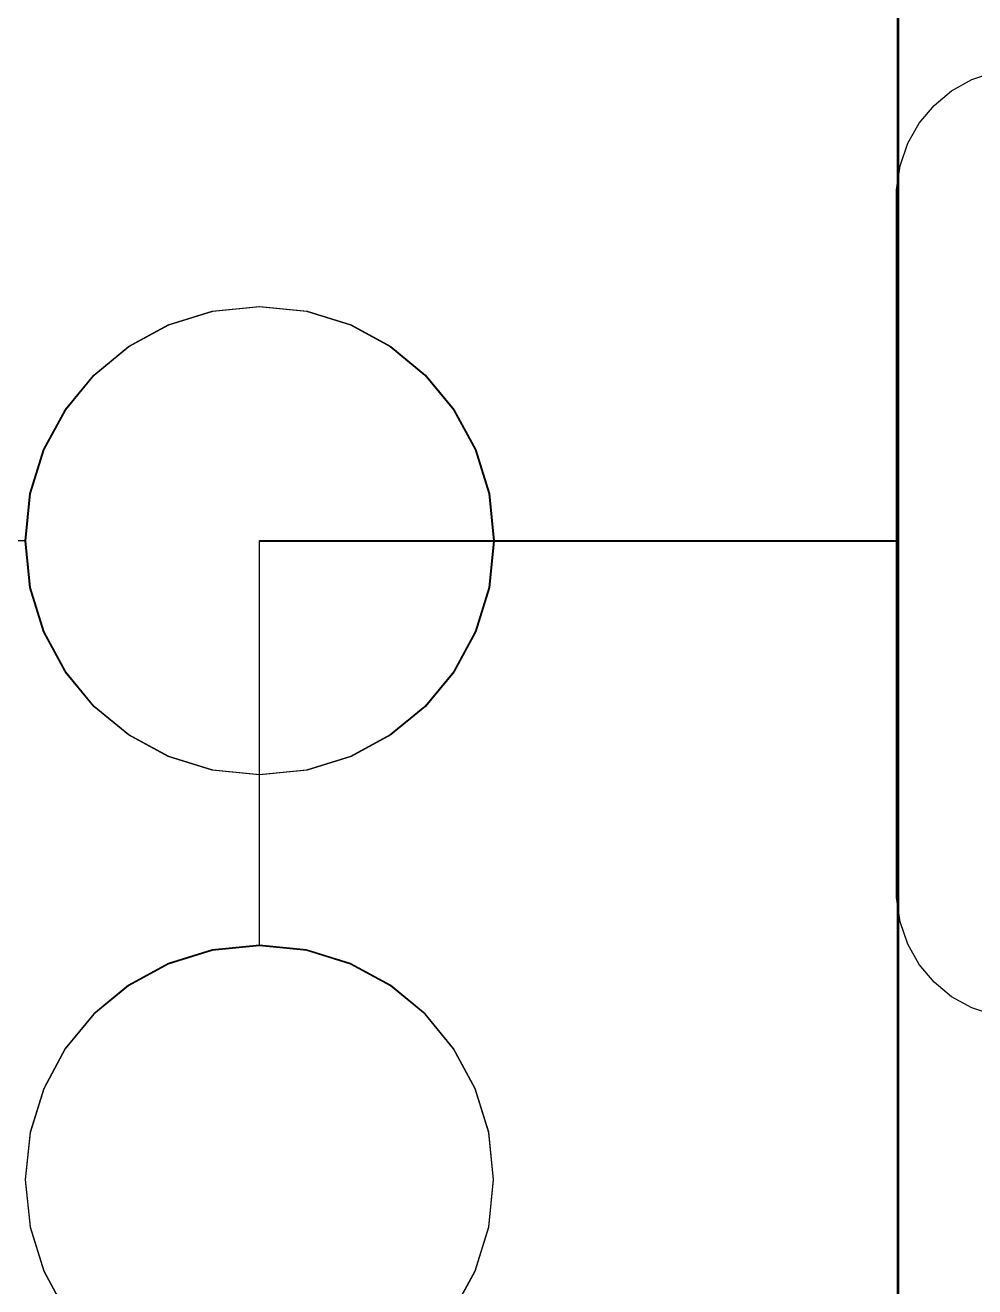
# Model space of a CAD drawing. Extents: x 1 to 47.7, y 0.2 to 35.
# Drawn here: x 34.7533 to 34.9763, y 17.2606 to 17.5567 of the extents above; entities that cross this region are included whole.
import ezdxf

# ---------------------------------------------------------------- set-up
doc = ezdxf.new("R2010")
doc.units = 0
doc.header["$MEASUREMENT"] = 0
for name, color, linetype in [('5_1___24__TARGET_LEDS___12', 7, 'CONTINUOUS'), ('6_1__EMPTY_IO_BOARD_POSITI', 7, 'CONTINUOUS'), ('6_2___8__INDEPENDENT_INPUT', 7, 'CONTINUOUS'), ('6_3___8__OPTOISO_INDEPENDE', 7, 'CONTINUOUS'), ('6_4___24__OPTOISO_INDEPEND', 7, 'CONTINUOUS'), ('6_5___8__INDEPENDENT_INPUT', 7, 'CONTINUOUS'), ('6_6___8__INDEPENDENT_INPUT', 7, 'CONTINUOUS'), ('6_7___8__OPTOISO_INDEPENDE', 7, 'CONTINUOUS'), ('6_8___8__OPTOISO_INDEPENDE', 7, 'CONTINUOUS')]:
    doc.layers.add(name, color=color, linetype=linetype)

msp = doc.modelspace()

# ---------------------------------------------------------------- linework, layer by layer
at = {"layer": '5_1___24__TARGET_LEDS___12'}
for points in [[(34.7534, 17.4357), (34.70342, 17.4357), (34.70344, 17.7357)], [(34.95807, 17.61096), (34.95807, 17.48514), (34.95807, 17.35532), (34.95807, 17.22194), (34.95807, 17.08544), (34.95807, 16.94626), (34.95807, 16.80486), (34.95807, 16.51716), (34.95807, 16.2259), (34.95807, 15.93463), (34.95807, 15.64693)], [(34.98076, 17.3243), (34.97558, 17.32602), (34.97086, 17.32865), (34.96673, 17.3321), (34.96327, 17.33625), (34.96059, 17.34101), (34.95878, 17.34626), (34.95794, 17.35191), (34.9579, 17.3569), (34.9579, 17.37106), (34.9579, 17.39337), (34.9579, 17.42059), (34.9579, 17.44944), (34.9579, 17.47665), (34.9579, 17.49897), (34.9579, 17.51313), (34.95794, 17.51811), (34.95878, 17.52376), (34.96059, 17.52902), (34.96327, 17.53377), (34.96673, 17.53792), (34.97086, 17.54136), (34.97558, 17.544), (34.98076, 17.54571)], [(34.8634, 17.4357), (34.95803, 17.4357)]]:
    msp.add_lwpolyline(points, dxfattribs=at)
msp.add_lwpolyline([(34.80839, 17.49071), (34.81948, 17.4896), (34.8298, 17.48639), (34.83915, 17.48133), (34.84729, 17.47461), (34.85401, 17.46647), (34.85908, 17.45713), (34.86229, 17.4468), (34.8634, 17.4357), (34.86229, 17.42462), (34.85908, 17.41429), (34.85401, 17.40495), (34.84729, 17.39681), (34.83915, 17.3901), (34.8298, 17.38503), (34.81948, 17.38183), (34.80839, 17.38072), (34.79731, 17.38183), (34.78699, 17.38503), (34.77765, 17.3901), (34.76951, 17.39681), (34.7628, 17.40495), (34.75773, 17.41429), (34.75452, 17.42462), (34.7534, 17.4357), (34.75452, 17.4468), (34.75773, 17.45713), (34.7628, 17.46647), (34.76951, 17.47461), (34.77765, 17.48133), (34.78699, 17.48639), (34.79731, 17.4896)], close=True, dxfattribs=at)
at = {"layer": '6_1__EMPTY_IO_BOARD_POSITI'}
msp.add_lwpolyline([(34.95848, 15.68201), (34.95848, 15.88399), (34.95848, 16.29303), (34.95848, 16.70066), (34.95848, 16.90089), (34.95848, 17.09709), (34.95848, 17.28803), (34.95848, 17.47249), (34.95848, 17.5619)], dxfattribs=at)
at = {"layer": '6_2___8__INDEPENDENT_INPUT'}
for points in [[(34.95807, 17.61096), (34.95807, 17.48514), (34.95807, 17.35532), (34.95807, 17.22194), (34.95807, 17.08544), (34.95807, 16.94626), (34.95807, 16.80486), (34.95807, 16.51716), (34.95807, 16.2259), (34.95807, 15.93463), (34.95807, 15.64693)], [(34.98076, 17.3243), (34.97558, 17.32602), (34.97086, 17.32865), (34.96673, 17.3321), (34.96327, 17.33625), (34.96059, 17.34101), (34.95878, 17.34626), (34.95794, 17.35191), (34.9579, 17.3569), (34.9579, 17.37106), (34.9579, 17.39337), (34.9579, 17.42059), (34.9579, 17.44944), (34.9579, 17.47665), (34.9579, 17.49897), (34.9579, 17.51313), (34.95794, 17.51811), (34.95878, 17.52376), (34.96059, 17.52902), (34.96327, 17.53377), (34.96673, 17.53792), (34.97086, 17.54136), (34.97558, 17.544), (34.98076, 17.54571)], [(34.80829, 17.34074), (34.80829, 17.43574), (34.95794, 17.43574)], [(34.8539, 17.25499), (34.85897, 17.26433), (34.86218, 17.27465), (34.86329, 17.28573), (34.86218, 17.29682), (34.85897, 17.30714), (34.8539, 17.31649), (34.84719, 17.32463), (34.83905, 17.33135), (34.82971, 17.33642), (34.81938, 17.33963), (34.80829, 17.34074), (34.79721, 17.33963), (34.78688, 17.33642), (34.77754, 17.33135), (34.7694, 17.32463), (34.76269, 17.31649), (34.75762, 17.30714), (34.75441, 17.29682), (34.7533, 17.28573), (34.75441, 17.27465), (34.75762, 17.26433), (34.76269, 17.25499)]]:
    msp.add_lwpolyline(points, dxfattribs=at)
at = {"layer": '6_3___8__OPTOISO_INDEPENDE'}
for points in [[(34.95807, 17.61096), (34.95807, 17.48514), (34.95807, 17.35532), (34.95807, 17.22194), (34.95807, 17.08544), (34.95807, 16.94626), (34.95807, 16.80486), (34.95807, 16.51716), (34.95807, 16.2259), (34.95807, 15.93463), (34.95807, 15.64693)], [(34.98076, 17.3243), (34.97558, 17.32602), (34.97086, 17.32865), (34.96673, 17.3321), (34.96327, 17.33625), (34.96059, 17.34101), (34.95878, 17.34626), (34.95794, 17.35191), (34.9579, 17.3569), (34.9579, 17.37106), (34.9579, 17.39337), (34.9579, 17.42059), (34.9579, 17.44944), (34.9579, 17.47665), (34.9579, 17.49897), (34.9579, 17.51313), (34.95794, 17.51811), (34.95878, 17.52376), (34.96059, 17.52902), (34.96327, 17.53377), (34.96673, 17.53792), (34.97086, 17.54136), (34.97558, 17.544), (34.98076, 17.54571)], [(34.80829, 17.34074), (34.80829, 17.43574), (34.95794, 17.43574)], [(34.8539, 17.25499), (34.85897, 17.26433), (34.86218, 17.27465), (34.86329, 17.28573), (34.86218, 17.29682), (34.85897, 17.30714), (34.8539, 17.31649), (34.84719, 17.32463), (34.83905, 17.33135), (34.82971, 17.33642), (34.81938, 17.33963), (34.80829, 17.34074), (34.79721, 17.33963), (34.78688, 17.33642), (34.77754, 17.33135), (34.7694, 17.32463), (34.76269, 17.31649), (34.75762, 17.30714), (34.75441, 17.29682), (34.7533, 17.28573), (34.75441, 17.27465), (34.75762, 17.26433), (34.76269, 17.25499)]]:
    msp.add_lwpolyline(points, dxfattribs=at)
at = {"layer": '6_4___24__OPTOISO_INDEPEND'}
for points in [[(34.95807, 17.61096), (34.95807, 17.48514), (34.95807, 17.35532), (34.95807, 17.22194), (34.95807, 17.08544), (34.95807, 16.94626), (34.95807, 16.80486), (34.95807, 16.51716), (34.95807, 16.2259), (34.95807, 15.93463), (34.95807, 15.64693)], [(34.98076, 17.3243), (34.97558, 17.32602), (34.97086, 17.32865), (34.96673, 17.3321), (34.96327, 17.33625), (34.96059, 17.34101), (34.95878, 17.34626), (34.95794, 17.35191), (34.9579, 17.3569), (34.9579, 17.37106), (34.9579, 17.39337), (34.9579, 17.42059), (34.9579, 17.44944), (34.9579, 17.47665), (34.9579, 17.49897), (34.9579, 17.51313), (34.95794, 17.51811), (34.95878, 17.52376), (34.96059, 17.52902), (34.96327, 17.53377), (34.96673, 17.53792), (34.97086, 17.54136), (34.97558, 17.544), (34.98076, 17.54571)], [(34.86327, 17.43571), (34.95794, 17.43571)]]:
    msp.add_lwpolyline(points, dxfattribs=at)
msp.add_lwpolyline([(34.80826, 17.49073), (34.81935, 17.48961), (34.82967, 17.48641), (34.83902, 17.48134), (34.84716, 17.47462), (34.85388, 17.46648), (34.85895, 17.45714), (34.86216, 17.44681), (34.86327, 17.43571), (34.86216, 17.42463), (34.85895, 17.4143), (34.85388, 17.40496), (34.84716, 17.39683), (34.83902, 17.39011), (34.82967, 17.38505), (34.81935, 17.38184), (34.80826, 17.38073), (34.79718, 17.38184), (34.78686, 17.38505), (34.77752, 17.39011), (34.76938, 17.39683), (34.76267, 17.40496), (34.7576, 17.4143), (34.75439, 17.42463), (34.75327, 17.43571), (34.75439, 17.44681), (34.7576, 17.45714), (34.76267, 17.46648), (34.76938, 17.47462), (34.77752, 17.48134), (34.78686, 17.48641), (34.79718, 17.48961)], close=True, dxfattribs=at)
at = {"layer": '6_5___8__INDEPENDENT_INPUT'}
for points in [[(34.95807, 17.61096), (34.95807, 17.48514), (34.95807, 17.35532), (34.95807, 17.22194), (34.95807, 17.08544), (34.95807, 16.94626), (34.95807, 16.80486), (34.95807, 16.51716), (34.95807, 16.2259), (34.95807, 15.93463), (34.95807, 15.64693)], [(34.98076, 17.3243), (34.97558, 17.32602), (34.97086, 17.32865), (34.96673, 17.3321), (34.96327, 17.33625), (34.96059, 17.34101), (34.95878, 17.34626), (34.95794, 17.35191), (34.9579, 17.3569), (34.9579, 17.37106), (34.9579, 17.39337), (34.9579, 17.42059), (34.9579, 17.44944), (34.9579, 17.47665), (34.9579, 17.49897), (34.9579, 17.51313), (34.95794, 17.51811), (34.95878, 17.52376), (34.96059, 17.52902), (34.96327, 17.53377), (34.96673, 17.53792), (34.97086, 17.54136), (34.97558, 17.544), (34.98076, 17.54571)], [(34.80828, 17.34063), (34.80828, 17.43563), (34.95793, 17.43563)], [(34.8539, 17.25499), (34.85897, 17.26433), (34.86218, 17.27465), (34.86329, 17.28573), (34.86218, 17.29682), (34.85897, 17.30714), (34.8539, 17.31649), (34.84719, 17.32463), (34.83905, 17.33135), (34.82971, 17.33642), (34.81938, 17.33963), (34.80829, 17.34074), (34.79721, 17.33963), (34.78688, 17.33642), (34.77754, 17.33135), (34.7694, 17.32463), (34.76269, 17.31649), (34.75762, 17.30714), (34.75441, 17.29682), (34.7533, 17.28573), (34.75441, 17.27465), (34.75762, 17.26433), (34.76269, 17.25499)]]:
    msp.add_lwpolyline(points, dxfattribs=at)
at = {"layer": '6_6___8__INDEPENDENT_INPUT'}
for points in [[(34.95807, 17.61096), (34.95807, 17.48514), (34.95807, 17.35532), (34.95807, 17.22194), (34.95807, 17.08544), (34.95807, 16.94626), (34.95807, 16.80486), (34.95807, 16.51716), (34.95807, 16.2259), (34.95807, 15.93463), (34.95807, 15.64693)], [(34.98076, 17.3243), (34.97558, 17.32602), (34.97086, 17.32865), (34.96673, 17.3321), (34.96327, 17.33625), (34.96059, 17.34101), (34.95878, 17.34626), (34.95794, 17.35191), (34.9579, 17.3569), (34.9579, 17.37106), (34.9579, 17.39337), (34.9579, 17.42059), (34.9579, 17.44944), (34.9579, 17.47665), (34.9579, 17.49897), (34.9579, 17.51313), (34.95794, 17.51811), (34.95878, 17.52376), (34.96059, 17.52902), (34.96327, 17.53377), (34.96673, 17.53792), (34.97086, 17.54136), (34.97558, 17.544), (34.98076, 17.54571)], [(34.80829, 17.34074), (34.80829, 17.43574), (34.95794, 17.43574)], [(34.8539, 17.25499), (34.85897, 17.26433), (34.86218, 17.27465), (34.86329, 17.28573), (34.86218, 17.29682), (34.85897, 17.30714), (34.8539, 17.31649), (34.84719, 17.32463), (34.83905, 17.33135), (34.82971, 17.33642), (34.81938, 17.33963), (34.80829, 17.34074), (34.79721, 17.33963), (34.78688, 17.33642), (34.77754, 17.33135), (34.7694, 17.32463), (34.76269, 17.31649), (34.75762, 17.30714), (34.75441, 17.29682), (34.7533, 17.28573), (34.75441, 17.27465), (34.75762, 17.26433), (34.76269, 17.25499)]]:
    msp.add_lwpolyline(points, dxfattribs=at)
at = {"layer": '6_7___8__OPTOISO_INDEPENDE'}
for points in [[(34.95807, 17.61096), (34.95807, 17.48514), (34.95807, 17.35532), (34.95807, 17.22194), (34.95807, 17.08544), (34.95807, 16.94626), (34.95807, 16.80486), (34.95807, 16.51716), (34.95807, 16.2259), (34.95807, 15.93463), (34.95807, 15.64693)], [(34.98076, 17.3243), (34.97558, 17.32602), (34.97086, 17.32865), (34.96673, 17.3321), (34.96327, 17.33625), (34.96059, 17.34101), (34.95878, 17.34626), (34.95794, 17.35191), (34.9579, 17.3569), (34.9579, 17.37106), (34.9579, 17.39337), (34.9579, 17.42059), (34.9579, 17.44944), (34.9579, 17.47665), (34.9579, 17.49897), (34.9579, 17.51313), (34.95794, 17.51811), (34.95878, 17.52376), (34.96059, 17.52902), (34.96327, 17.53377), (34.96673, 17.53792), (34.97086, 17.54136), (34.97558, 17.544), (34.98076, 17.54571)], [(34.80829, 17.34074), (34.80829, 17.43574), (34.95794, 17.43574)], [(34.8539, 17.25499), (34.85897, 17.26433), (34.86218, 17.27465), (34.86329, 17.28573), (34.86218, 17.29682), (34.85897, 17.30714), (34.8539, 17.31649), (34.84719, 17.32463), (34.83905, 17.33135), (34.82971, 17.33642), (34.81938, 17.33963), (34.80829, 17.34074), (34.79721, 17.33963), (34.78688, 17.33642), (34.77754, 17.33135), (34.7694, 17.32463), (34.76269, 17.31649), (34.75762, 17.30714), (34.75441, 17.29682), (34.7533, 17.28573), (34.75441, 17.27465), (34.75762, 17.26433), (34.76269, 17.25499)]]:
    msp.add_lwpolyline(points, dxfattribs=at)
at = {"layer": '6_8___8__OPTOISO_INDEPENDE'}
for points in [[(34.95807, 17.61096), (34.95807, 17.48514), (34.95807, 17.35532), (34.95807, 17.22194), (34.95807, 17.08544), (34.95807, 16.94626), (34.95807, 16.80486), (34.95807, 16.51716), (34.95807, 16.2259), (34.95807, 15.93463), (34.95807, 15.64693)], [(34.98076, 17.3243), (34.97558, 17.32602), (34.97086, 17.32865), (34.96673, 17.3321), (34.96327, 17.33625), (34.96059, 17.34101), (34.95878, 17.34626), (34.95794, 17.35191), (34.9579, 17.3569), (34.9579, 17.37106), (34.9579, 17.39337), (34.9579, 17.42059), (34.9579, 17.44944), (34.9579, 17.47665), (34.9579, 17.49897), (34.9579, 17.51313), (34.95794, 17.51811), (34.95878, 17.52376), (34.96059, 17.52902), (34.96327, 17.53377), (34.96673, 17.53792), (34.97086, 17.54136), (34.97558, 17.544), (34.98076, 17.54571)], [(34.8083, 17.34063), (34.8083, 17.43563), (34.95793, 17.43563)], [(34.85391, 17.25488), (34.85898, 17.26422), (34.86218, 17.27454), (34.8633, 17.28562), (34.86218, 17.29671), (34.85898, 17.30704), (34.85391, 17.31638), (34.84719, 17.32452), (34.83905, 17.33124), (34.82971, 17.33631), (34.81939, 17.33952), (34.8083, 17.34063), (34.79721, 17.33952), (34.78689, 17.33631), (34.77755, 17.33124), (34.76941, 17.32452), (34.76269, 17.31638), (34.75762, 17.30704), (34.75442, 17.29671), (34.7533, 17.28562), (34.75442, 17.27454), (34.75762, 17.26422), (34.76269, 17.25488)]]:
    msp.add_lwpolyline(points, dxfattribs=at)

doc.saveas('drawing.dxf')
